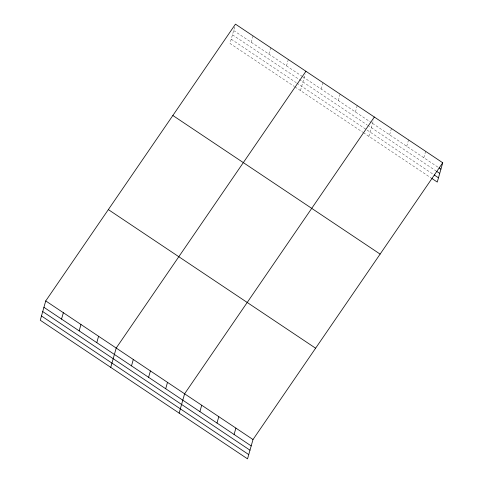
<?xml version="1.0" encoding="UTF-8"?>
<svg xmlns="http://www.w3.org/2000/svg" width="483" height="483" viewBox="0 0 483 483"><rect width="100%" height="100%" fill="white"/><g stroke="black" fill="none" stroke-linecap="round" stroke-linejoin="round"><path stroke-width="0.36" stroke-dasharray="2.42 1.81" d="M234.66 26.988L229.999 43.458L294.395 86.523M251.275 42.317L253.08 35.935M268.892 54.096L270.697 47.714M286.51 65.881L288.315 59.5M300.474 90.587L305.135 74.116M321.231 89.095L323.036 82.714M338.329 100.536L340.135 94.155M355.428 111.971L357.233 105.59M368.873 136.333L373.528 119.862M389.624 134.842L391.435 128.46M406.728 146.277L408.533 139.895M423.826 157.712L425.632 151.33M233.657 30.532L302.304 76.441M302.913 76.851L371.306 122.591M372.526 123.407L438.486 167.516M232.45 34.794L298.669 79.085M299.279 79.49L367.044 124.813M367.654 125.218L436.052 170.964M231.206 39.189L296.212 82.665M296.822 83.07L433.589 174.544M295.004 86.928L362.763 132.245M363.373 132.656L431.162 177.992"/><path stroke-width="0.72" d="M45.734 300.927L40.27 320.235L247.537 458.85L253.001 439.542L442.73 162.765L235.463 24.15L45.734 300.927L253.001 439.542M61.546 319.088L63.351 312.706M79.164 330.873L80.969 324.491M96.781 342.658L98.586 336.271M110.74 367.364L116.204 348.056L305.932 71.279M131.497 365.873L133.302 359.491M148.595 377.308L150.4 370.926M165.693 388.749L167.498 382.367M179.139 413.104L184.603 393.802L374.331 117.025M199.896 411.619L201.701 405.237M216.994 423.054L218.799 416.672M234.092 434.489L235.897 428.107M442.73 162.765L437.266 182.073L431.772 178.396M439.095 167.927L440.925 169.153M436.668 171.374L439.717 173.415M434.199 174.949L438.473 177.81M172.854 115.485L380.121 254.106M108.343 209.592L315.61 348.207M43.923 307.309L251.196 445.924M42.721 311.571L249.989 450.192M41.478 315.967L248.745 454.588"/></g></svg>
